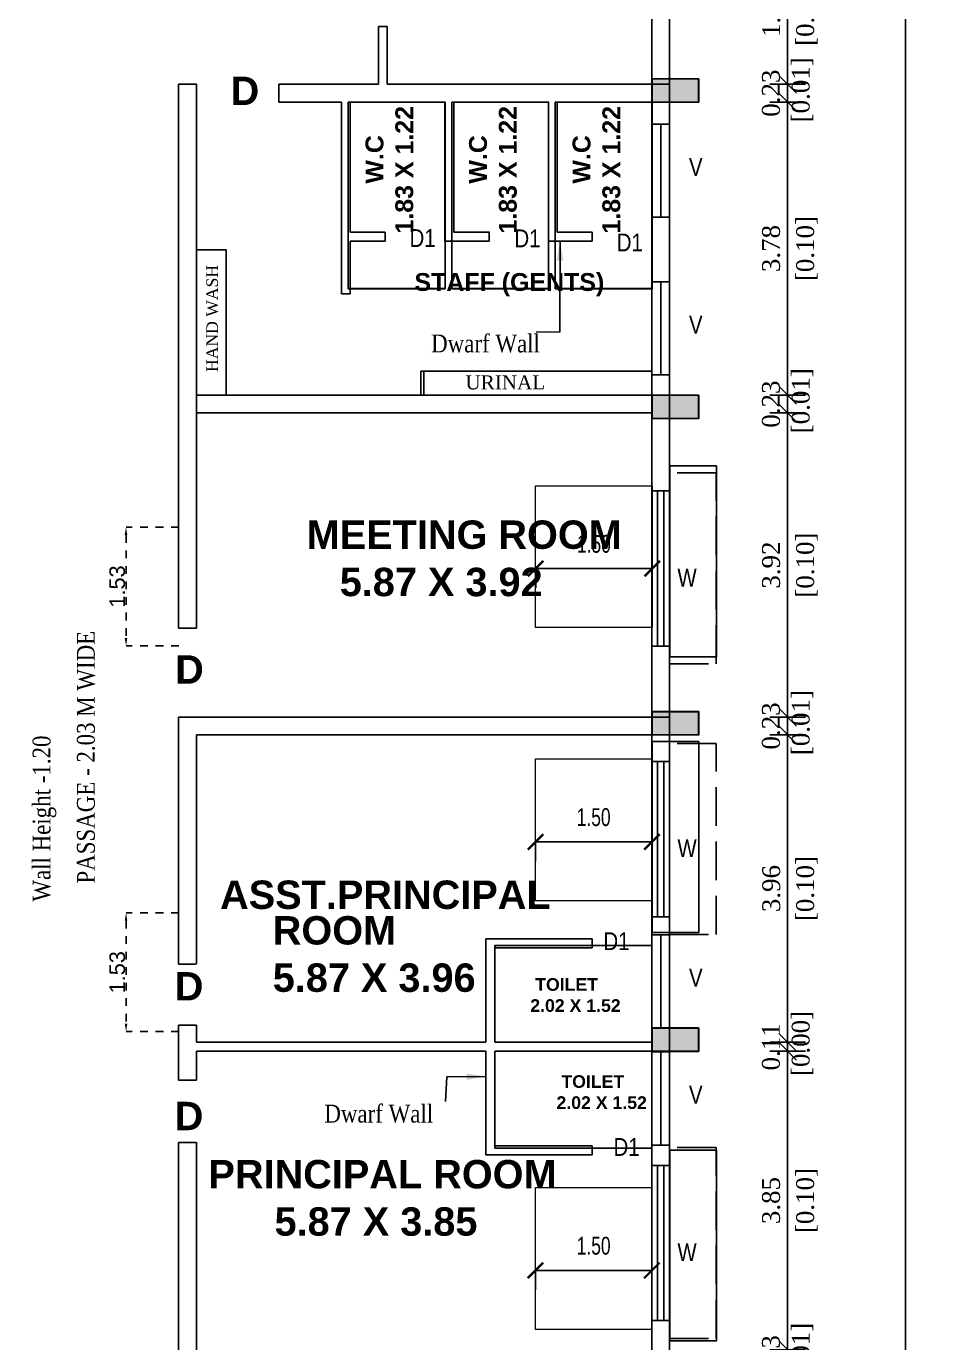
# Model space of a CAD drawing. Header units: metres. Extents: x 789 to 1127, y 8 to 183.
# Drawn here: x 872.77 to 884.49, y 62.43 to 79.39 of the extents above; entities that cross this region are included whole.
import ezdxf

# ---------------------------------------------------------------- set-up
doc = ezdxf.new("R2010")
doc.units = ezdxf.units.M
doc.header["$MEASUREMENT"] = 0
doc.header["$PDMODE"] = 96
doc.linetypes.add('CABLIN', pattern=[0.35, 0.25, -0.1])
doc.linetypes.add('DOT2', pattern=[0.125, 0, -0.125])
doc.layers.add('BLK_1_FLR_0_BATH', color=205, linetype='Continuous', lineweight=0)
doc.layers.add('BLK_1_FLR_0_ROOM_1_LIGHT_VENTILATION_1', color=232, linetype='Continuous', lineweight=0)
for name, color, linetype in [('BLK_1_FLR_0_CHAJJA', 6, 'Continuous'), ('BLK_1_FLR_0_WATER_CLOSET', 60, 'Continuous'), ('BLK_1_FLR_1_BLT_UP_AREA', 26, 'Continuous'), ('BLK_1_FLR_1_EXIT_WIDTH_DOOR', 2, 'Continuous'), ('C-ANNO-TABL', 10, 'Continuous'), ('ED', 30, 'Continuous'), ('T E X T', 7, 'Continuous'), ('TEXT1', 7, 'Continuous'), ('W A L L', 125, 'Continuous')]:
    doc.layers.add(name, color=color, linetype=linetype)
doc.styles.add('CORPORATION', font='arial.ttf')
doc.styles.add('DIM 100', font='ARIALN.TTF', dxfattribs={"width": 0.85, "height": 0.23})
doc.styles.add('PDF Arial Bold', font='arialbd.ttf')
doc.styles.add('rs', font='arial.ttf', dxfattribs={"width": 0.85})
doc.styles.add('S', font='swiss.ttf')
doc.styles.get("Standard").update_dxf_attribs({"font": 'BOOKOS.TTF'})
doc.styles.add('swc', font='swissc.ttf', dxfattribs={"height": 250})
doc.dimstyles.new('Dim-outter', dxfattribs={"dimtxt": 1, "dimasz": 1, "dimexe": 0, "dimexo": 0, "dimgap": 1, "dimtad": 1, "dimlfac": -1, "dimzin": 3, "dimdsep": 46, "dimtxsty": 'CORPORATION', "dimblk": 'ARCHTICK', "dimcen": 0.125, "dimclrd": 8, "dimclre": 8, "dimclrt": 256, "dimazin": 0, "dimtfac": 0.5, "dimtix": 1, "dimtmove": 2, "dimatfit": 3, "dimfxl": 0, "dimtolj": 1, "dimtzin": 0, "dimarcsym": 0})
doc.dimstyles.new('GRID DIM 400', dxfattribs={"dimscale": 0, "dimtxt": 0.8, "dimasz": 0.2, "dimexe": 0, "dimexo": 0, "dimgap": 0.2, "dimtad": 0, "dimlfac": -0.1, "dimzin": 1, "dimdsep": 46, "dimtxsty": 'DIM 100', "dimblk": 'ARCHTICK', "dimcen": 0, "dimclrd": 256, "dimclre": 252, "dimclrt": 4, "dimazin": 0, "dimtfac": 1, "dimtix": 1, "dimtofl": 0, "dimtmove": 2, "dimatfit": 0, "dimfxl": 0, "dimtolj": 1, "dimtzin": 0, "dimarcsym": 0})
doc.dimstyles.new('METRIC', dxfattribs={"dimtxt": 0.45, "dimasz": 0.25, "dimexe": 0.15, "dimexo": 0.15, "dimgap": 0.15, "dimtad": 1, "dimzin": 0, "dimdsep": 46, "dimtxsty": 'S', "dimcen": 0, "dimclrd": 1, "dimclre": 1, "dimclrt": 5, "dimadec": 0, "dimazin": 2, "dimtfac": 1, "dimtix": 1, "dimtofl": 0, "dimtmove": 1, "dimatfit": 0, "dimfxl": 0, "dimtolj": 1, "dimtzin": 0, "dimarcsym": 0})
doc.dimstyles.new('STANDARD$0', dxfattribs={"dimtxt": 7, "dimasz": 3, "dimexe": 3, "dimexo": 1, "dimgap": 1.5, "dimtad": 1, "dimdec": 1, "dimzin": 1, "dimdsep": 46, "dimlunit": 4, "dimtxsty": 'Standard', "dimblk": 'OBLIQUE', "dimcen": 0.09375, "dimdle": 1, "dimclrd": 8, "dimclre": 8, "dimclrt": 7, "dimadec": 1, "dimazin": 0, "dimtfac": 1, "dimtdec": 1, "dimtix": 1, "dimtmove": 2, "dimatfit": 3, "dimldrblk": 'ARCHTICK', "dimfxl": 0, "dimfrac": 2, "dimtolj": 1, "dimtzin": 0, "dimarcsym": 0})

# ---------------------------------------------------------------- blocks, each defined once
blk = doc.blocks.new('_Oblique')
at = {"color": 0, "linetype": 'ByBlock', "lineweight": -2}
blk.add_line((-0.5, -0.5), (0.5, 0.5), dxfattribs=at)
blk = doc.blocks.new('*D196')
at = {"layer": 'Defpoints', "color": 0}
for p in [(881.054, 62.339), (882.574, 62.339), (881.054, 62.11)]:
    blk.add_point(p, dxfattribs=at)
at = {"layer": 'ED', "color": 0, "lineweight": -2}
for p, q in [((882.344, 62.339), (882.804, 62.339)), ((882.574, 62.11), (882.574, 62.339)), ((882.344, 62.11), (882.804, 62.11))]:
    blk.add_line(p, q, dxfattribs=at)
at = {"layer": 'ED', "color": 0, "lineweight": -2, "xscale": 0.23, "yscale": 0.23, "zscale": 0.23}
for p, rotation in [((882.574, 62.339), 90), ((882.574, 62.11), 270)]:
    blk.add_blockref('_Oblique', p, dxfattribs=dict(at, rotation=rotation))
at = {"layer": 'ED', "color": 0, "insert": (882.574, 62.225), "char_height": 0.23, "attachment_point": 5, "rotation": 90}
blk.add_mtext('\\A1;0.23\\P [0.01]', dxfattribs=at)
blk = doc.blocks.new('*D372')
at = {"layer": 'Defpoints', "color": 0}
for p in [(880.826, 66.187), (882.574, 66.187), (881.054, 62.339)]:
    blk.add_point(p, dxfattribs=at)
at = {"layer": 'ED', "color": 0, "lineweight": -2}
for p, q in [((882.344, 66.187), (882.804, 66.187)), ((882.574, 62.339), (882.574, 66.187)), ((882.344, 62.339), (882.804, 62.339))]:
    blk.add_line(p, q, dxfattribs=at)
at = {"layer": 'ED', "color": 0, "lineweight": -2, "xscale": 0.23, "yscale": 0.23, "zscale": 0.23}
for p, rotation in [((882.574, 66.187), 90), ((882.574, 62.339), 270)]:
    blk.add_blockref('_Oblique', p, dxfattribs=dict(at, rotation=rotation))
at = {"layer": 'ED', "color": 0, "char_height": 0.23, "attachment_point": 5, "rotation": 90}
for s, insert in [('\\A1;[0.10]', (882.823, 64.263)), ('\\A1;3.85', (882.363, 64.263))]:
    blk.add_mtext(s, dxfattribs=dict(at, insert=insert))
blk = doc.blocks.new('*D197')
at = {"layer": 'Defpoints', "color": 0}
for p in [(880.826, 66.302), (880.826, 66.187), (882.574, 66.302)]:
    blk.add_point(p, dxfattribs=at)
at = {"layer": 'ED', "color": 0, "lineweight": -2}
for p, q in [((882.344, 66.302), (882.804, 66.302)), ((882.344, 66.187), (882.804, 66.187))]:
    blk.add_line(p, q, dxfattribs=at)
at = {"layer": 'ED', "color": 0, "insert": (882.574, 66.244), "char_height": 0.23, "attachment_point": 5, "rotation": 90}
blk.add_mtext('\\A1;0.11\\P [0.00]', dxfattribs=at)
blk = doc.blocks.new('*D373')
at = {"layer": 'Defpoints', "color": 0}
for p in [(881.054, 70.264), (882.574, 70.264), (880.826, 66.302)]:
    blk.add_point(p, dxfattribs=at)
at = {"layer": 'ED', "color": 0, "lineweight": -2}
for p, q in [((882.344, 70.264), (882.804, 70.264)), ((882.574, 66.302), (882.574, 70.264)), ((882.344, 66.302), (882.804, 66.302))]:
    blk.add_line(p, q, dxfattribs=at)
at = {"layer": 'ED', "color": 0, "lineweight": -2, "xscale": 0.23, "yscale": 0.23, "zscale": 0.23}
for p, rotation in [((882.574, 70.264), 90), ((882.574, 66.302), 270)]:
    blk.add_blockref('_Oblique', p, dxfattribs=dict(at, rotation=rotation))
at = {"layer": 'ED', "color": 0, "char_height": 0.23, "attachment_point": 5, "rotation": 90}
for s, insert in [('\\A1;3.96', (882.365, 68.283)), ('\\A1;[0.10]', (882.823, 68.283))]:
    blk.add_mtext(s, dxfattribs=dict(at, insert=insert))
blk = doc.blocks.new('*D198')
at = {"layer": 'Defpoints', "color": 0}
for p in [(881.054, 70.492), (882.574, 70.492), (881.054, 70.264)]:
    blk.add_point(p, dxfattribs=at)
at = {"layer": 'ED', "color": 0, "lineweight": -2}
for p, q in [((882.344, 70.492), (882.804, 70.492)), ((882.574, 70.264), (882.574, 70.492)), ((882.344, 70.264), (882.804, 70.264))]:
    blk.add_line(p, q, dxfattribs=at)
at = {"layer": 'ED', "color": 0, "lineweight": -2, "xscale": 0.23, "yscale": 0.23, "zscale": 0.23}
for p, rotation in [((882.574, 70.492), 90), ((882.574, 70.264), 270)]:
    blk.add_blockref('_Oblique', p, dxfattribs=dict(at, rotation=rotation))
at = {"layer": 'ED', "color": 0, "insert": (882.574, 70.378), "char_height": 0.23, "attachment_point": 5, "rotation": 90}
blk.add_mtext('\\A1;0.23\\P [0.01]', dxfattribs=at)
blk = doc.blocks.new('*D374')
at = {"layer": 'Defpoints', "color": 0}
for p in [(880.826, 74.411), (882.574, 74.411), (881.054, 70.492)]:
    blk.add_point(p, dxfattribs=at)
at = {"layer": 'ED', "color": 0, "lineweight": -2}
for p, q in [((882.344, 74.411), (882.804, 74.411)), ((882.574, 70.492), (882.574, 74.411)), ((882.344, 70.492), (882.804, 70.492))]:
    blk.add_line(p, q, dxfattribs=at)
at = {"layer": 'ED', "color": 0, "lineweight": -2, "xscale": 0.23, "yscale": 0.23, "zscale": 0.23}
for p, rotation in [((882.574, 74.411), 90), ((882.574, 70.492), 270)]:
    blk.add_blockref('_Oblique', p, dxfattribs=dict(at, rotation=rotation))
at = {"layer": 'ED', "color": 0, "char_height": 0.23, "attachment_point": 5, "rotation": 90}
for s, insert in [('\\A1;[0.10]', (882.823, 72.451)), ('\\A1;3.92', (882.363, 72.451))]:
    blk.add_mtext(s, dxfattribs=dict(at, insert=insert))
blk = doc.blocks.new('*D199')
at = {"layer": 'Defpoints', "color": 0}
for p in [(880.826, 74.64), (882.574, 74.64), (880.826, 74.411)]:
    blk.add_point(p, dxfattribs=at)
at = {"layer": 'ED', "color": 0, "lineweight": -2}
for p, q in [((882.344, 74.64), (882.804, 74.64)), ((882.574, 74.411), (882.574, 74.64)), ((882.344, 74.411), (882.804, 74.411))]:
    blk.add_line(p, q, dxfattribs=at)
at = {"layer": 'ED', "color": 0, "lineweight": -2, "xscale": 0.23, "yscale": 0.23, "zscale": 0.23}
for p, rotation in [((882.574, 74.64), 90), ((882.574, 74.411), 270)]:
    blk.add_blockref('_Oblique', p, dxfattribs=dict(at, rotation=rotation))
at = {"layer": 'ED', "color": 0, "insert": (882.574, 74.525), "char_height": 0.23, "attachment_point": 5, "rotation": 90}
blk.add_mtext('\\A1;0.23\\P [0.01]', dxfattribs=at)
blk = doc.blocks.new('*D376')
at = {"layer": 'Defpoints', "color": 0}
for p in [(881.054, 78.417), (882.574, 78.417), (880.826, 74.64)]:
    blk.add_point(p, dxfattribs=at)
at = {"layer": 'ED', "color": 0, "lineweight": -2}
for p, q in [((882.344, 78.417), (882.804, 78.417)), ((882.574, 74.64), (882.574, 78.417)), ((882.344, 74.64), (882.804, 74.64))]:
    blk.add_line(p, q, dxfattribs=at)
at = {"layer": 'ED', "color": 0, "lineweight": -2, "xscale": 0.23, "yscale": 0.23, "zscale": 0.23}
for p, rotation in [((882.574, 78.417), 90), ((882.574, 74.64), 270)]:
    blk.add_blockref('_Oblique', p, dxfattribs=dict(at, rotation=rotation))
at = {"layer": 'ED', "color": 0, "char_height": 0.23, "attachment_point": 5, "rotation": 90}
for s, insert in [('\\A1;[0.10]', (882.823, 76.529)), ('\\A1;3.78', (882.363, 76.529))]:
    blk.add_mtext(s, dxfattribs=dict(at, insert=insert))
blk = doc.blocks.new('*D201')
at = {"layer": 'Defpoints', "color": 0}
for p in [(881.054, 78.646), (882.574, 78.646), (881.054, 78.417)]:
    blk.add_point(p, dxfattribs=at)
at = {"layer": 'ED', "color": 0, "lineweight": -2}
for p, q in [((882.344, 78.646), (882.804, 78.646)), ((882.574, 78.417), (882.574, 78.646)), ((882.344, 78.417), (882.804, 78.417))]:
    blk.add_line(p, q, dxfattribs=at)
at = {"layer": 'ED', "color": 0, "lineweight": -2, "xscale": 0.23, "yscale": 0.23, "zscale": 0.23}
for p, rotation in [((882.574, 78.646), 90), ((882.574, 78.417), 270)]:
    blk.add_blockref('_Oblique', p, dxfattribs=dict(at, rotation=rotation))
at = {"layer": 'ED', "color": 0, "insert": (882.574, 78.531), "char_height": 0.23, "attachment_point": 5, "rotation": 90}
blk.add_mtext('\\A1;0.23\\P [0.01]', dxfattribs=at)
blk = doc.blocks.new('*D377')
at = {"layer": 'Defpoints', "color": 0}
for p in [(880.826, 80.473), (882.574, 80.473), (881.054, 78.646)]:
    blk.add_point(p, dxfattribs=at)
at = {"layer": 'ED', "color": 0, "lineweight": -2}
for p, q in [((882.344, 80.473), (882.804, 80.473)), ((882.574, 78.646), (882.574, 80.473)), ((882.344, 78.646), (882.804, 78.646))]:
    blk.add_line(p, q, dxfattribs=at)
at = {"layer": 'ED', "color": 0, "lineweight": -2, "xscale": 0.23, "yscale": 0.23, "zscale": 0.23}
for p, rotation in [((882.574, 80.473), 90), ((882.574, 78.646), 270)]:
    blk.add_blockref('_Oblique', p, dxfattribs=dict(at, rotation=rotation))
at = {"layer": 'ED', "color": 0, "char_height": 0.23, "attachment_point": 5, "rotation": 90}
for s, insert in [('\\A1;[0.05]', (882.823, 79.56)), ('\\A1;1.83', (882.365, 79.56))]:
    blk.add_mtext(s, dxfattribs=dict(at, insert=insert))
blk = doc.blocks.new('*D391')
at = {"layer": 'Defpoints', "color": 0}
for p in [(881.054, 110.65), (884.094, 110.65), (881.054, 57.31)]:
    blk.add_point(p, dxfattribs=at)
at = {"layer": 'ED', "color": 0, "lineweight": -2}
for p, q in [((883.864, 110.65), (884.324, 110.65)), ((884.094, 57.31), (884.094, 110.65)), ((883.864, 57.31), (884.324, 57.31))]:
    blk.add_line(p, q, dxfattribs=at)
at = {"layer": 'ED', "color": 0, "lineweight": -2, "xscale": 0.23, "yscale": 0.23, "zscale": 0.23}
for p, rotation in [((884.094, 110.65), 90), ((884.094, 57.31), 270)]:
    blk.add_blockref('_Oblique', p, dxfattribs=dict(at, rotation=rotation))
at = {"layer": 'ED', "color": 0, "char_height": 0.23, "attachment_point": 5, "rotation": 90}
for s, insert in [('\\A1;53.34', (883.883, 83.98)), ('\\A1;[1.35]', (884.343, 83.98))]:
    blk.add_mtext(s, dxfattribs=dict(at, insert=insert))
blk = doc.blocks.new('45')
at = {"layer": 'C-ANNO-TABL'}
h = blk.add_hatch(color=240, dxfattribs=at)
h.dxf.hatch_style = 1
h.paths.add_polyline_path([(11225.636, -3192.795), (11225.636, -3193.095), (11226.237, -3193.095), (11226.237, -3192.795)])
h = blk.add_hatch(color=240, dxfattribs=at)
h.dxf.hatch_style = 1
h.paths.add_polyline_path([(11225.636, -3196.871), (11225.636, -3197.171), (11226.237, -3197.171), (11226.237, -3196.871)])
h = blk.add_hatch(color=240, dxfattribs=at)
h.dxf.hatch_style = 1
h.paths.add_polyline_path([(11225.636, -3200.948), (11225.636, -3201.248), (11226.237, -3201.248), (11226.237, -3200.948)])
h = blk.add_hatch(color=240, dxfattribs=at)
h.dxf.hatch_style = 1
h.paths.add_polyline_path([(11225.636, -3205.025), (11225.636, -3205.325), (11226.237, -3205.325), (11226.237, -3205.025)])
at = {"layer": 'C-ANNO-TABL', "color": 240}
for points in [[(11225.636, -3192.795), (11225.636, -3193.095), (11226.237, -3193.095), (11226.237, -3192.795)], [(11225.636, -3196.871), (11225.636, -3197.171), (11226.237, -3197.171), (11226.237, -3196.871)], [(11225.636, -3200.948), (11225.636, -3201.248), (11226.237, -3201.248), (11226.237, -3200.948)], [(11225.636, -3205.025), (11225.636, -3205.325), (11226.237, -3205.325), (11226.237, -3205.025)]]:
    blk.add_lwpolyline(points, close=True, dxfattribs=at)
blk = doc.blocks.new('369')
at = {"layer": 'C-ANNO-TABL'}
h = blk.add_hatch(color=240, dxfattribs=at)
h.dxf.hatch_style = 1
h.paths.add_polyline_path([(11130.089, -3189.892), (11130.089, -3190.192), (11130.689, -3190.192), (11130.689, -3189.892)])
h = blk.add_hatch(color=240, dxfattribs=at)
h.dxf.hatch_style = 1
h.paths.add_polyline_path([(11130.089, -3193.969), (11130.089, -3194.269), (11130.689, -3194.269), (11130.689, -3193.969)])
h = blk.add_hatch(color=240, dxfattribs=at)
h.dxf.hatch_style = 1
h.paths.add_polyline_path([(11130.089, -3198.046), (11130.089, -3198.345), (11130.689, -3198.345), (11130.689, -3198.046)])
h = blk.add_hatch(color=240, dxfattribs=at)
h.dxf.hatch_style = 1
h.paths.add_polyline_path([(11130.089, -3202.122), (11130.089, -3202.422), (11130.689, -3202.422), (11130.689, -3202.122)])
at = {"layer": 'C-ANNO-TABL', "color": 240}
for points in [[(11130.089, -3189.892), (11130.089, -3190.192), (11130.689, -3190.192), (11130.689, -3189.892)], [(11130.089, -3193.969), (11130.089, -3194.269), (11130.689, -3194.269), (11130.689, -3193.969)], [(11130.089, -3198.046), (11130.089, -3198.345), (11130.689, -3198.345), (11130.689, -3198.046)], [(11130.089, -3202.122), (11130.089, -3202.422), (11130.689, -3202.422), (11130.689, -3202.122)]]:
    blk.add_lwpolyline(points, close=True, dxfattribs=at)
blk = doc.blocks.new('_ArchTick')
at = {"color": 0, "linetype": 'ByBlock', "const_width": 0.15}
blk.add_lwpolyline([(-0.5, -0.5), (0.5, 0.5)], dxfattribs=at)
blk = doc.blocks.new('*D240')
at = {"layer": 'BLK_1_FLR_0_ROOM_1_LIGHT_VENTILATION_1', "lineweight": -2}
for p, q in [((879.326, 68.634), (879.326, 68.884)), ((879.326, 68.884), (880.826, 68.884)), ((880.826, 68.634), (880.826, 68.884))]:
    blk.add_line(p, q, dxfattribs=at)
at = {"layer": 'Defpoints', "color": 0}
for p in [(880.826, 68.884), (879.326, 68.592), (880.826, 68.592)]:
    blk.add_point(p, dxfattribs=at)
at = {"layer": 'BLK_1_FLR_0_ROOM_1_LIGHT_VENTILATION_1', "lineweight": -2, "xscale": 0.2, "yscale": 0.2, "zscale": 0.2, "rotation": 180}
blk.add_blockref('_ArchTick', (879.326, 68.884), dxfattribs=at)
at = {"layer": 'BLK_1_FLR_0_ROOM_1_LIGHT_VENTILATION_1', "lineweight": -2, "xscale": 0.2, "yscale": 0.2, "zscale": 0.2}
blk.add_blockref('_ArchTick', (880.826, 68.884), dxfattribs=at)
at = {"layer": 'BLK_1_FLR_0_ROOM_1_LIGHT_VENTILATION_1', "insert": (880.076, 69.202), "char_height": 0.23, "attachment_point": 5, "style": 'DIM 100'}
blk.add_mtext('\\A1;1.50', dxfattribs=at)
blk = doc.blocks.new('*D241')
at = {"layer": 'BLK_1_FLR_0_ROOM_1_LIGHT_VENTILATION_1', "lineweight": -2}
for p, q in [((879.326, 63.113), (879.326, 63.363)), ((879.326, 63.363), (880.826, 63.363)), ((880.826, 63.113), (880.826, 63.363))]:
    blk.add_line(p, q, dxfattribs=at)
at = {"layer": 'Defpoints', "color": 0}
for p in [(880.826, 63.363), (879.326, 63.071), (880.826, 63.071)]:
    blk.add_point(p, dxfattribs=at)
at = {"layer": 'BLK_1_FLR_0_ROOM_1_LIGHT_VENTILATION_1', "lineweight": -2, "xscale": 0.2, "yscale": 0.2, "zscale": 0.2, "rotation": 180}
blk.add_blockref('_ArchTick', (879.326, 63.363), dxfattribs=at)
at = {"layer": 'BLK_1_FLR_0_ROOM_1_LIGHT_VENTILATION_1', "lineweight": -2, "xscale": 0.2, "yscale": 0.2, "zscale": 0.2}
blk.add_blockref('_ArchTick', (880.826, 63.363), dxfattribs=at)
at = {"layer": 'BLK_1_FLR_0_ROOM_1_LIGHT_VENTILATION_1', "insert": (880.076, 63.68), "char_height": 0.23, "attachment_point": 5, "style": 'DIM 100'}
blk.add_mtext('\\A1;1.50', dxfattribs=at)
blk = doc.blocks.new('*D243')
at = {"layer": 'BLK_1_FLR_0_ROOM_1_LIGHT_VENTILATION_1', "lineweight": -2}
for p, q in [((879.329, 72.156), (879.329, 72.406)), ((879.329, 72.406), (880.829, 72.406)), ((880.829, 72.156), (880.829, 72.406))]:
    blk.add_line(p, q, dxfattribs=at)
at = {"layer": 'Defpoints', "color": 0}
for p in [(880.829, 72.406), (879.329, 72.114), (880.829, 72.114)]:
    blk.add_point(p, dxfattribs=at)
at = {"layer": 'BLK_1_FLR_0_ROOM_1_LIGHT_VENTILATION_1', "lineweight": -2, "xscale": 0.2, "yscale": 0.2, "zscale": 0.2, "rotation": 180}
blk.add_blockref('_ArchTick', (879.329, 72.406), dxfattribs=at)
at = {"layer": 'BLK_1_FLR_0_ROOM_1_LIGHT_VENTILATION_1', "lineweight": -2, "xscale": 0.2, "yscale": 0.2, "zscale": 0.2}
blk.add_blockref('_ArchTick', (880.829, 72.406), dxfattribs=at)
at = {"layer": 'BLK_1_FLR_0_ROOM_1_LIGHT_VENTILATION_1', "insert": (880.079, 72.723), "char_height": 0.23, "attachment_point": 5, "style": 'DIM 100'}
blk.add_mtext('\\A1;1.50', dxfattribs=at)
blk = doc.blocks.new('*D244')
at = {"layer": 'BLK_1_FLR_1_EXIT_WIDTH_DOOR', "linetype": 'DOT2', "lineweight": -2, "ltscale": 0.05}
for p, q in [((874.733, 72.939), (874.052, 72.939)), ((874.052, 72.839), (874.052, 71.511)), ((874.733, 71.411), (874.052, 71.411))]:
    blk.add_line(p, q, dxfattribs=at)
at = {"layer": 'BLK_1_FLR_1_EXIT_WIDTH_DOOR', "ltscale": 0.05}
for points in [[(874.035, 72.839), (874.069, 72.839), (874.052, 72.939)], [(874.035, 71.511), (874.069, 71.511), (874.052, 71.411)]]:
    blk.add_solid(points, dxfattribs=at)
at = {"layer": 'Defpoints', "color": 0, "ltscale": 0.05}
for p in [(874.733, 72.939), (874.052, 71.411), (874.733, 71.411)]:
    blk.add_point(p, dxfattribs=at)
at = {"layer": 'BLK_1_FLR_1_EXIT_WIDTH_DOOR', "ltscale": 0.05, "insert": (873.94, 72.175), "char_height": 0.2, "attachment_point": 5, "rotation": 90, "style": 'CORPORATION'}
blk.add_mtext('\\A1;1.53', dxfattribs=at)
blk = doc.blocks.new('*D245')
at = {"layer": 'BLK_1_FLR_1_EXIT_WIDTH_DOOR', "linetype": 'DOT2', "lineweight": -2, "ltscale": 0.05}
for p, q in [((874.733, 72.939), (874.052, 72.939)), ((874.052, 72.839), (874.052, 71.511)), ((874.733, 71.411), (874.052, 71.411))]:
    blk.add_line(p, q, dxfattribs=at)
at = {"layer": 'BLK_1_FLR_1_EXIT_WIDTH_DOOR', "ltscale": 0.05}
for points in [[(874.035, 72.839), (874.069, 72.839), (874.052, 72.939)], [(874.035, 71.511), (874.069, 71.511), (874.052, 71.411)]]:
    blk.add_solid(points, dxfattribs=at)
at = {"layer": 'Defpoints', "color": 0, "ltscale": 0.05}
for p in [(874.733, 72.939), (874.052, 71.411), (874.733, 71.411)]:
    blk.add_point(p, dxfattribs=at)
at = {"layer": 'BLK_1_FLR_1_EXIT_WIDTH_DOOR', "ltscale": 0.05, "insert": (873.94, 72.175), "char_height": 0.2, "attachment_point": 5, "rotation": 90, "style": 'CORPORATION'}
blk.add_mtext('\\A1;1.53', dxfattribs=at)
blk = doc.blocks.new('*D246')
at = {"layer": 'BLK_1_FLR_1_EXIT_WIDTH_DOOR', "linetype": 'DOT2', "lineweight": -2, "ltscale": 0.05}
for p, q in [((874.733, 67.97), (874.052, 67.97)), ((874.052, 67.87), (874.052, 66.541)), ((874.733, 66.441), (874.052, 66.441))]:
    blk.add_line(p, q, dxfattribs=at)
at = {"layer": 'BLK_1_FLR_1_EXIT_WIDTH_DOOR', "ltscale": 0.05}
for points in [[(874.036, 67.87), (874.069, 67.87), (874.052, 67.97)], [(874.036, 66.541), (874.069, 66.541), (874.052, 66.441)]]:
    blk.add_solid(points, dxfattribs=at)
at = {"layer": 'Defpoints', "color": 0, "ltscale": 0.05}
for p in [(874.733, 67.97), (874.052, 66.441), (874.733, 66.441)]:
    blk.add_point(p, dxfattribs=at)
at = {"layer": 'BLK_1_FLR_1_EXIT_WIDTH_DOOR', "ltscale": 0.05, "insert": (873.94, 67.205), "char_height": 0.2, "attachment_point": 5, "rotation": 90, "style": 'CORPORATION'}
blk.add_mtext('\\A1;1.53', dxfattribs=at)
blk = doc.blocks.new('*D247')
at = {"layer": 'BLK_1_FLR_1_EXIT_WIDTH_DOOR', "linetype": 'DOT2', "lineweight": -2, "ltscale": 0.05}
for p, q in [((874.733, 67.97), (874.052, 67.97)), ((874.052, 67.87), (874.052, 66.541)), ((874.733, 66.441), (874.052, 66.441))]:
    blk.add_line(p, q, dxfattribs=at)
at = {"layer": 'BLK_1_FLR_1_EXIT_WIDTH_DOOR', "ltscale": 0.05}
for points in [[(874.036, 67.87), (874.069, 67.87), (874.052, 67.97)], [(874.036, 66.541), (874.069, 66.541), (874.052, 66.441)]]:
    blk.add_solid(points, dxfattribs=at)
at = {"layer": 'Defpoints', "color": 0, "ltscale": 0.05}
for p in [(874.733, 67.97), (874.052, 66.441), (874.733, 66.441)]:
    blk.add_point(p, dxfattribs=at)
at = {"layer": 'BLK_1_FLR_1_EXIT_WIDTH_DOOR', "ltscale": 0.05, "insert": (873.94, 67.205), "char_height": 0.2, "attachment_point": 5, "rotation": 90, "style": 'CORPORATION'}
blk.add_mtext('\\A1;1.53', dxfattribs=at)

msp = doc.modelspace()

# ---------------------------------------------------------------- hatches: boundary and pattern name
h = msp.add_hatch(color=240)
h.dxf.hatch_style = 1
h.paths.add_polyline_path([(880.82555, 78.71703), (880.82555, 78.41706), (881.42601, 78.41706), (881.42601, 78.71703)])
h = msp.add_hatch(color=240)
h.dxf.hatch_style = 1
h.paths.add_polyline_path([(880.82555, 74.64033), (880.82555, 74.34036), (881.42601, 74.34036), (881.42601, 74.64033)])
h = msp.add_hatch(color=240)
h.dxf.hatch_style = 1
h.paths.add_polyline_path([(880.82555, 70.56363), (880.82555, 70.26366), (881.42601, 70.26366), (881.42601, 70.56363)])
h = msp.add_hatch(color=240)
h.dxf.hatch_style = 1
h.paths.add_polyline_path([(880.82555, 66.48693), (880.82555, 66.18696), (881.42601, 66.18696), (881.42601, 66.48693)])

# ---------------------------------------------------------------- linework, layer by layer
at = {"layer": 'BLK_1_FLR_0_BATH'}
for points in [[(876.91439, 76.01706), (878.16257, 76.01706), (878.16257, 78.41706), (876.91439, 78.41706)], [(878.2474, 76.01706), (879.49558, 76.01706), (879.49558, 78.41706), (878.2474, 78.41706)], [(879.58041, 76.01706), (880.82859, 76.01706), (880.82859, 78.41706), (879.58041, 78.41706)], [(880.82555, 66.30187), (880.82555, 67.55005), (878.80306, 67.55005), (878.80306, 66.30187)], [(880.82555, 64.93878), (880.82555, 66.18696), (878.80306, 66.18696), (878.80306, 64.93878)]]:
    msp.add_lwpolyline(points, close=True, dxfattribs=at)
at = {"layer": 'BLK_1_FLR_0_CHAJJA', "linetype": 'Continuous'}
for points in [[(881.65714, 73.73082), (881.05719, 73.73082), (881.05719, 71.27082), (881.65714, 71.27082)], [(881.42854, 70.17649), (880.82859, 70.17649), (880.82859, 67.71649), (881.42854, 67.71649)], [(881.65714, 64.91409), (881.05719, 64.91409), (881.05719, 62.45409), (881.65714, 62.45409)]]:
    msp.add_lwpolyline(points, close=True, dxfattribs=at)
at = {"layer": 'BLK_1_FLR_0_ROOM_1_LIGHT_VENTILATION_1', "color": 3}
for points in [[(880.82859, 73.4741), (880.82859, 71.6453), (879.32859, 71.6453), (879.32859, 73.4741)], [(880.82555, 69.95244), (880.82555, 68.12364), (879.32555, 68.12364), (879.32555, 69.95244)], [(880.82555, 64.43121), (880.82555, 62.60241), (879.32555, 62.60241), (879.32555, 64.43121)]]:
    msp.add_lwpolyline(points, close=True, dxfattribs=at)
at = {"layer": 'BLK_1_FLR_0_WATER_CLOSET'}
for points in [[(876.91439, 78.41706), (878.16257, 78.41706), (878.16257, 76.01206), (876.91439, 76.01206)], [(878.2474, 78.41706), (879.49558, 78.41706), (879.49558, 76.01206), (878.2474, 76.01206)], [(879.58041, 78.41706), (880.82859, 78.41706), (880.82859, 76.01206), (879.58041, 76.01206)], [(878.80306, 66.30187), (878.80306, 67.55005), (880.82555, 67.55005), (880.82555, 66.30187)], [(878.80306, 64.93878), (878.80306, 66.18696), (880.82555, 66.18696), (880.82555, 64.93878)]]:
    msp.add_lwpolyline(points, close=True, dxfattribs=at)
at = {"layer": 'BLK_1_FLR_1_BLT_UP_AREA', "color": 26}
msp.add_lwpolyline([(881.05415, 57.30805), (881.05415, 110.65082), (860.91219, 110.65082), (860.91219, 57.30805)], close=True, dxfattribs=at)
at = {"layer": 'W A L L'}
for p, q in [((881.05415, 57.30966), (881.05415, 110.64966)), ((882.57415, 56.7409), (882.57415, 110.64966)), ((884.09415, 56.7409), (884.09415, 110.64966)), ((880.82555, 60.89171), (880.82555, 80.47347)), ((877.30241, 79.3883), (877.30241, 78.64566)), ((877.41671, 79.3883), (877.41671, 78.64566)), ((880.82555, 78.71703), (880.82555, 78.41706)), ((881.42601, 78.71703), (880.82555, 78.71703)), ((881.42601, 78.41706), (881.42601, 78.71703)), ((874.95815, 78.64566), (874.72955, 78.64566)), ((877.30241, 78.64566), (876.02213, 78.64566)), ((881.05415, 78.64566), (877.41671, 78.64566)), ((876.82653, 78.41706), (876.02213, 78.41706)), ((878.15954, 78.41706), (876.94144, 78.41706)), ((879.49255, 78.41706), (878.27445, 78.41706)), ((881.05415, 78.41706), (879.60746, 78.41706)), ((880.82555, 78.41706), (881.42601, 78.41706)), ((880.82555, 74.64033), (880.82555, 74.34036)), ((881.42601, 74.64033), (880.82555, 74.64033)), ((881.42601, 74.34036), (881.42601, 74.64033)), ((880.82555, 74.34036), (881.42601, 74.34036)), ((880.82555, 70.56363), (880.82555, 70.26366)), ((881.42601, 70.56363), (880.82555, 70.56363)), ((881.42601, 70.26366), (881.42601, 70.56363)), ((881.05415, 70.49226), (874.72955, 70.49226)), ((874.72955, 67.31035), (874.72955, 70.49226)), ((881.05415, 70.26366), (874.95815, 70.26366)), ((874.95815, 67.31035), (874.95815, 70.26366)), ((880.82555, 70.26366), (881.42601, 70.26366)), ((874.95342, 67.31035), (874.72955, 67.31035)), ((874.72955, 65.81647), (874.72955, 66.52175)), ((874.95815, 66.30187), (874.95815, 66.52175)), ((880.82555, 66.48693), (880.82555, 66.18696)), ((881.42601, 66.48693), (880.82555, 66.48693)), ((881.42601, 66.18696), (881.42601, 66.48693)), ((874.95815, 65.81647), (874.95815, 66.18696)), ((880.82555, 66.18696), (881.42601, 66.18696)), ((874.72955, 62.11026), (874.72955, 65.01206)), ((874.95342, 65.01206), (874.72955, 65.01206)), ((874.95815, 62.11026), (874.95815, 65.01679))]:
    msp.add_line(p, q, dxfattribs=at)
at = {"layer": 'W A L L', "lineweight": -3}
for p, q in [((877.41671, 79.3883), (877.30241, 79.3883)), ((874.72955, 78.64566), (874.72955, 71.6371)), ((874.95815, 71.6371), (874.95815, 78.64566)), ((876.02213, 78.41706), (876.02213, 78.64688)), ((876.02213, 78.41706), (876.82653, 78.41706)), ((876.82653, 75.94639), (876.82653, 78.41706)), ((876.94144, 78.41706), (878.15954, 78.41706)), ((876.94144, 76.7393), (876.94144, 78.41706)), ((878.15954, 76.62439), (878.15954, 78.41706)), ((878.27445, 78.41706), (879.49255, 78.41706)), ((878.27445, 76.7393), (878.27445, 78.41706)), ((879.49255, 76.62439), (879.49255, 78.41706)), ((879.60746, 78.41706), (880.82555, 78.41706)), ((879.60746, 76.7393), (879.60746, 78.41706)), ((877.38961, 76.7393), (876.94144, 76.7393)), ((877.38961, 76.62439), (877.38961, 76.7393)), ((878.73411, 76.7393), (878.27445, 76.7393)), ((878.7285, 76.7393), (878.7285, 76.62439)), ((880.05563, 76.7393), (879.60746, 76.7393)), ((880.05563, 76.7393), (880.05563, 76.62439)), ((877.38961, 76.62439), (876.94144, 76.62439)), ((876.94144, 75.94639), (876.94144, 76.62439)), ((878.27445, 76.62439), (878.15954, 76.62439)), ((878.7285, 76.62439), (878.27445, 76.62439)), ((880.05563, 76.62439), (879.49255, 76.62439)), ((876.94144, 75.94639), (876.82653, 75.94639)), ((877.84834, 74.64033), (877.84834, 74.9506)), ((877.84834, 74.9506), (877.88949, 74.9506)), ((877.88949, 74.64033), (877.88949, 74.9506)), ((877.88949, 74.9506), (877.91247, 74.9506)), ((880.82555, 74.64033), (874.95342, 74.64033)), ((880.82555, 74.4105), (874.95342, 74.4105)), ((874.72955, 71.6371), (874.95815, 71.6371)), ((878.68814, 67.63488), (878.68814, 66.30187)), ((880.05563, 67.63488), (878.68814, 67.63488)), ((878.80306, 67.63488), (880.05563, 67.63488)), ((878.80306, 67.51996), (878.80306, 66.30187)), ((878.80306, 67.51996), (880.05563, 67.51996)), ((880.05563, 67.63488), (880.05563, 67.51996)), ((878.68814, 66.30187), (874.95815, 66.30187)), ((878.68814, 66.18696), (874.95815, 66.18696)), ((878.68814, 64.85395), (878.68814, 66.18696)), ((880.82555, 66.30187), (878.80306, 66.30187)), ((880.82555, 66.18696), (878.80306, 66.18696)), ((878.80306, 64.96886), (878.80306, 66.18696)), ((878.80306, 64.96886), (880.05563, 64.96886)), ((880.05563, 64.96886), (880.05563, 64.85395)), ((878.68814, 64.85395), (880.05563, 64.85395))]:
    msp.add_line(p, q, dxfattribs=at)
at = {"layer": 'W A L L', "lineweight": -2, "ltscale": 0.5}
for p, q in [((880.82555, 78.13154), (881.05304, 78.13154)), ((880.93929, 76.93154), (880.93929, 78.13154)), ((880.82555, 76.93154), (881.05304, 76.93154)), ((880.82555, 76.10095), (881.05304, 76.10095)), ((880.93929, 74.90095), (880.93929, 76.10095)), ((877.88949, 74.9506), (880.82555, 74.9506)), ((880.82555, 74.90095), (881.05304, 74.90095)), ((881.05304, 73.40736), (880.82555, 73.40736)), ((880.89929, 71.40736), (880.89929, 73.40736)), ((880.97929, 71.40736), (880.97929, 73.40736)), ((881.05304, 71.40736), (880.82555, 71.40736)), ((881.05304, 69.92084), (880.82555, 69.92084)), ((880.89929, 67.92084), (880.89929, 69.92084)), ((880.97929, 67.92084), (880.97929, 69.92084)), ((881.05304, 67.92084), (880.82555, 67.92084)), ((880.82555, 67.68693), (881.05304, 67.68693)), ((880.93929, 66.48693), (880.93929, 67.68693)), ((874.95815, 66.52175), (874.72955, 66.52175)), ((880.82555, 66.48693), (881.05304, 66.48693)), ((880.82555, 66.17898), (881.05304, 66.17898)), ((880.93929, 64.97898), (880.93929, 66.17898)), ((874.95815, 65.81647), (874.72955, 65.81647)), ((880.82555, 64.97898), (881.05304, 64.97898)), ((881.05304, 64.7158), (880.82555, 64.7158)), ((880.89929, 62.7158), (880.89929, 64.7158)), ((880.97929, 62.7158), (880.97929, 64.7158)), ((881.05304, 62.7158), (880.82555, 62.7158))]:
    msp.add_line(p, q, dxfattribs=at)
at = {"layer": 'W A L L', "lineweight": -2}
for p, q in [((875.34413, 76.51165), (874.95815, 76.51165)), ((874.95815, 76.51165), (874.95815, 74.64033)), ((875.34413, 74.64033), (875.34413, 76.51165)), ((874.95815, 74.64033), (875.34413, 74.64033))]:
    msp.add_line(p, q, dxfattribs=at)
at = {"layer": 'W A L L', "linetype": 'CABLIN', "lineweight": -2, "ltscale": 2}
for p, q in [((881.65304, 73.63736), (881.05304, 73.63736)), ((881.65304, 73.40736), (881.65304, 73.63736)), ((881.65304, 71.17736), (881.65304, 73.40736)), ((881.05304, 71.17736), (881.65304, 71.17736)), ((881.65304, 70.15084), (881.05304, 70.15084)), ((881.65304, 69.92084), (881.65304, 70.15084)), ((881.65304, 67.69084), (881.65304, 69.92084)), ((881.05304, 67.69084), (881.65304, 67.69084)), ((881.65304, 64.9458), (881.05304, 64.9458)), ((881.65304, 64.7158), (881.65304, 64.9458)), ((881.65304, 62.4858), (881.65304, 64.7158)), ((881.05304, 62.4858), (881.65304, 62.4858))]:
    msp.add_line(p, q, dxfattribs=at)

# ---------------------------------------------------------------- block references
at = {"lineweight": -3}
for name, p in [('45', (-10344.80784, 3271.51042)), ('369', (-10249.26034, 3268.60775))]:
    msp.add_blockref(name, p, dxfattribs=at)

# ---------------------------------------------------------------- texts
at = {"layer": 'T E X T', "attachment_point": 7, "style": 'PDF Arial Bold'}
for s, insert, char_height in [('D', (875.39986, 78.3784), 0.36575), ('STAFF (GENTS)', (877.7675, 75.91377), 0.23), ('D', (874.68486, 70.92348), 0.36575), ('ASST.PRINCIPAL', (875.26369, 68.0156), 0.3657525), ('D', (874.68015, 66.84125), 0.36575), (' TOILET\\P2.02 X 1.52', (879.25942, 66.6917), 0.1629471), (' TOILET\\P2.02 X 1.52', (879.59692, 65.4413), 0.1629471), ('D', (874.68015, 65.16966), 0.36575)]:
    msp.add_mtext(s, dxfattribs=dict(at, insert=insert, char_height=char_height))
at = {"layer": 'T E X T', "lineweight": -2, "ltscale": 0.5, "char_height": 0.23, "attachment_point": 5, "style": 'swc'}
for s, insert in [('\\A1;V ', (881.39123, 77.58009)), ('\\A1;D1', (877.87213, 76.66434)), ('\\A1;D1', (879.22335, 76.66006)), ('\\A1;D1', (880.54145, 76.60741)), ('\\A1;V ', (881.39123, 75.5495)), ('\\A1;D1', (880.36936, 67.60455)), ('\\A1;V ', (881.39123, 67.13548)), ('\\A1;V ', (881.39123, 65.62753)), ('\\A1;D1', (880.49978, 64.95354))]:
    msp.add_mtext(s, dxfattribs=dict(at, insert=insert))
at = {"layer": 'T E X T', "insert": (875.16316, 75.62863), "char_height": 0.15, "width": 9.3203856, "attachment_point": 5, "rotation": 90}
msp.add_mtext('\\A1;HAND WASH', dxfattribs=at)
at = {"layer": 'T E X T', "char_height": 0.23, "attachment_point": 7, "style": 'rs'}
for s, width, heights, insert, rotation in [('{\\fTimes New Roman|b0|i0|c0|p18;\\C7;Dwarf Wall}', 3.3620272, [0], (877.98212, 75.18602), 0.008072), ('{\\fTimes New Roman|b0|i0|c0|p18;\\C7;PASSAGE - 2.03 M WIDE }', 4.7922622, [0.78989], (873.6556, 68.34742), 90.008072), ('{\\fTimes New Roman|b0|i0|c0|p18;\\C7;Wall Height -1.20 }', 3.3620272, [0], (873.15504, 68.11447), 90.008072), ('{\\fTimes New Roman|b0|i0|c0|p18;\\C7;Dwarf Wall}', 3.3620272, [0], (876.60677, 65.26277), 0.008072)]:
    msp.add_mtext_dynamic_manual_height_columns(s, width=width, gutter_width=1.25, heights=heights, dxfattribs=dict(at, insert=insert, rotation=rotation))
at = {"layer": 'T E X T', "insert": (878.93775, 74.80342), "char_height": 0.18, "width": 9.3203856, "attachment_point": 5}
msp.add_mtext('\\A1;URINAL ', dxfattribs=at)
at = {"layer": 'T E X T', "char_height": 0.3657525, "attachment_point": 7, "style": 'PDF Arial Bold'}
for s, insert, width in [('MEETING ROOM\\P\\pt0.7315;   5.87 X 3.92', (876.37928, 72.0445), 8.8585516), ('\\pt0.7315;ROOM\\P5.87 X 3.96', (875.94195, 66.94648), 5.9222518), ('PRINCIPAL ROOM\\P      5.87 X 3.85', (875.11346, 63.80456), 5.5843026)]:
    msp.add_mtext(s, dxfattribs=dict(at, insert=insert, width=width))
at = {"layer": 'T E X T', "linetype": 'CABLIN', "lineweight": -2, "ltscale": 2, "char_height": 0.23, "attachment_point": 5, "style": 'swc'}
for insert in [(881.27917, 72.28942), (881.27917, 68.80289), (881.27917, 63.59786)]:
    msp.add_mtext('\\A1;W', dxfattribs=dict(at, insert=insert))
at = {"layer": 'TEXT1', "lineweight": -2, "style": 'PDF Arial Bold'}
for s, p in [('1.83 X 1.22', (877.75099, 76.7225)), ('1.83 X 1.22', (879.08449, 76.7225)), ('1.83 X 1.22', (880.41799, 76.7225)), (' W.C', (877.3674, 77.27635)), (' W.C', (878.7009, 77.27635)), (' W.C', (880.0344, 77.27635))]:
    msp.add_text(s, height=0.23, rotation=90, dxfattribs=at).set_placement(p)

# ---------------------------------------------------------------- dimensions: what is measured, and where the dimension line sits
at = {"layer": 'BLK_1_FLR_0_ROOM_1_LIGHT_VENTILATION_1', "color": 232}
for base, p1, p2, picture, middle in [((880.82859, 72.40583), (879.32859, 72.11383), (880.82859, 72.11383), '*D243', (880.07859, 72.72326)), ((880.82555, 68.88417), (879.32555, 68.59216), (880.82555, 68.59216), '*D240', (880.07555, 69.2016)), ((880.82555, 63.36294), (879.32555, 63.07094), (880.82555, 63.07094), '*D241', (880.07555, 63.68037))]:
    dim = msp.add_linear_dim(base=base, p1=p1, p2=p2, dimstyle='GRID DIM 400', override={"dimscale": 1, "dimtxt": 0.23, "dimtad": 1, "dimtoh": 1, "dimclre": 256, "dimclrt": 256, "dimtmove": 0}, dxfattribs=at)
    dim.commit()
    dim.dimension.update_dxf_attribs({"geometry": picture, "text_midpoint": middle})
at = {"layer": 'BLK_1_FLR_1_EXIT_WIDTH_DOOR', "color": 2, "ltscale": 0.05}
for base, p1, p2, picture, middle in [((874.05213, 71.41053), (874.73259, 72.93889), (874.73259, 71.41053), '*D244', (873.93995, 72.17471)), ((874.05213, 71.41053), (874.73259, 72.93889), (874.73259, 71.41053), '*D245', (873.93995, 72.17471)), ((874.05236, 66.44128), (874.73282, 67.96964), (874.73282, 66.44128), '*D246', (873.94018, 67.20546)), ((874.05236, 66.44128), (874.73282, 67.96964), (874.73282, 66.44128), '*D247', (873.94018, 67.20546))]:
    dim = msp.add_linear_dim(base=base, p1=p1, p2=p2, angle=90, dimstyle='Dim-outter', override={"dimtxt": 0.2, "dimasz": 0.1, "dimgap": 0.01, "dimpost": '\\X', "dimsah": 1, "dimclrd": 256, "dimclre": 256}, dxfattribs=at)
    dim.commit()
    dim.dimension.update_dxf_attribs({"geometry": picture, "text_midpoint": middle})
at = {"layer": 'ED'}
for base, p1, p2, picture, middle in [((884.09415, 110.64966), (881.05415, 57.30966), (881.05415, 110.64966), '*D391', (884.09415, 83.97966)), ((882.57415, 80.47347), (881.05415, 78.64566), (880.82555, 80.47347), '*D377', (882.57415, 79.55957)), ((882.57415, 78.41706), (880.82555, 74.64033), (881.05415, 78.41706), '*D376', (882.57415, 76.52869)), ((882.57415, 74.4105), (881.05415, 70.49226), (880.82555, 74.4105), '*D374', (882.57415, 72.45138)), ((882.57415, 70.26366), (880.82555, 66.30187), (881.05415, 70.26366), '*D373', (882.57415, 68.28276)), ((882.57415, 66.18696), (881.05415, 62.33886), (880.82555, 66.18696), '*D372', (882.57415, 64.26291))]:
    dim = msp.add_linear_dim(base=base, p1=p1, p2=p2, angle=270, dimstyle='STANDARD$0', override={"dimscale": 1, "dimtxt": 0.23, "dimasz": 0.23, "dimexe": 0.23, "dimexo": 0.23, "dimgap": 0.09, "dimdec": 2, "dimlunit": 2, "dimpost": '\\X', "dimsah": 0, "dimcen": 0.09, "dimdle": 0, "dimclrd": 0, "dimclre": 0, "dimclrt": 0, "dimtfac": 1, "dimtdec": 2, "dimtix": 0, "dimtofl": 0, "dimfxl": 0.23, "dimfxlon": 1, "dimfrac": 0}, dxfattribs=at)
    dim.commit()
    dim.dimension.update_dxf_attribs({"geometry": picture, "text_midpoint": middle})
for base, p1, p2, picture, middle in [((882.57415, 78.64566), (881.05415, 78.41706), (881.05415, 78.64566), '*D201', (882.57415, 78.53136)), ((882.57415, 74.64033), (880.82555, 74.4105), (880.82555, 74.64033), '*D199', (882.57415, 74.52542)), ((882.57415, 70.49226), (881.05415, 70.26366), (881.05415, 70.49226), '*D198', (882.57415, 70.37796)), ((882.57415, 66.30187), (880.82555, 66.18696), (880.82555, 66.30187), '*D197', (882.57415, 66.24441)), ((882.57415, 62.33886), (881.05415, 62.11026), (881.05415, 62.33886), '*D196', (882.57415, 62.22456))]:
    dim = msp.add_linear_dim(base=base, p1=p1, p2=p2, angle=270, dimstyle='STANDARD$0', override={"dimscale": 1, "dimtxt": 0.23, "dimasz": 0.23, "dimexe": 0.23, "dimexo": 0.23, "dimgap": 0.09, "dimdec": 2, "dimlunit": 2, "dimpost": '\\X', "dimsah": 0, "dimcen": 0.09, "dimdle": 0, "dimclrd": 0, "dimclre": 0, "dimclrt": 0, "dimtfac": 1, "dimtdec": 2, "dimtix": 0, "dimtofl": 0, "dimfxl": 0.23, "dimfxlon": 1, "dimfrac": 0}, dxfattribs=at)
    dim.commit()
    dim.dimension.update_dxf_attribs({"geometry": picture, "text_midpoint": middle, "dimtype": 160})

# ---------------------------------------------------------------- leaders
at = {"lineweight": -2, "ltscale": 0.5}
for points in [[(879.64255, 76.62439), (879.64097, 75.45317), (879.33505, 75.45478)], [(878.68814, 65.8613), (878.18557, 65.85582), (878.16594, 65.54136)]]:
    msp.add_leader(points, dimstyle='METRIC', override={"dimgap": 0.15, "dimtad": 0, "dimfxl": 6}, dxfattribs=at)

doc.saveas('drawing.dxf')
